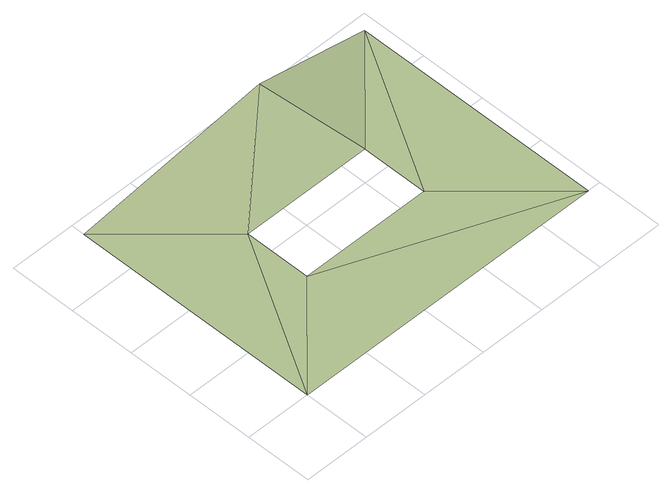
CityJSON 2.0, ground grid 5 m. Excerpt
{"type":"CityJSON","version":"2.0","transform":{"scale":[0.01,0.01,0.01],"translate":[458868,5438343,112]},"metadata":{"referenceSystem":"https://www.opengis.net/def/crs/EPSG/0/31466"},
"CityObjects":{
"terrain1":{"type":"TINRelief","attributes":{"name":"Ground","lod":1,"LandSurfaceProperties.state":"existing","LandSurfaceProperties.material":"top soil"},"geometry":[{"type":"CompositeSurface","lod":"1","boundaries":[[[0,1,2]],[[3,1,0]],[[3,4,1]],[[5,4,3]],[[6,4,5]],[[6,5,7]],[[6,7,8]],[[7,0,8]],[[0,2,8]]]}]}
},
"vertices":[
[700,1200,0],[1500,1900,200],[0,1900,0],[1700,1200,0],[2400,1900,0],[1700,700,0],[2400,0,0],[700,700,0],[0,0,0]
]}
